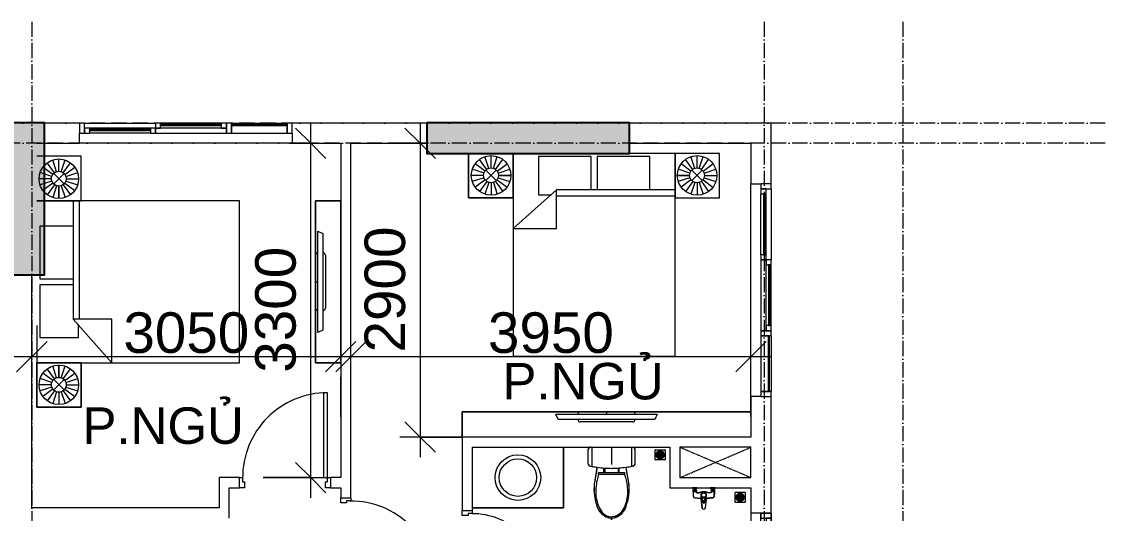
# Model space of a CAD drawing. Header units: millimetres. Extents: x -20144 to 122974, y -38328 to 48263.
# Drawn here: x 32300 to 43001, y 38747 to 43600 of the extents above; entities that cross this region are included whole.
import ezdxf

# ---------------------------------------------------------------- set-up
doc = ezdxf.new("R2010")
doc.units = ezdxf.units.MM
doc.linetypes.add('Dash', pattern=[6.35, 3.175, -3.175])
doc.linetypes.add('Grid Line', pattern=[4.2, 3, -0.6, 0, -0.6])
for name, color, linetype, lineweight in [('A-DETL-GENF', 31, 'Continuous', 5), ('A-DETL-GENF-HDLN', 161, 'Dash', 5), ('CHU', 181, 'Continuous', 5), ('CUA', 31, 'Continuous', 9), ('DIM', 1, 'Continuous', 5), ('DIM-200', 1, 'Continuous', 5), ('NET-CAT', 3, 'Continuous', 15), ('NET-THAY', 2, 'Continuous', 9), ('THIET BI', 44, 'Continuous', 5), ('THIET-BI', 44, 'Continuous', 5), ('TRUC', 225, 'Continuous', 5), ('X-COT HAM$0$LC.HA', 8, 'Continuous', 9)]:
    doc.layers.add(name, color=color, linetype=linetype, lineweight=lineweight)
doc.styles.add('Arial_3', font='arial_0.ttf', dxfattribs={"height": 400})
doc.styles.add('Arial_4', font='arial_0.ttf', dxfattribs={"height": 360})
doc.dimstyles.new('Diagonal_-_2mm_Arial', dxfattribs={"dimscale": 304.8, "dimtxt": 408.10376, "dimasz": 0.984252, "dimexe": 0.656168, "dimexo": 4.593176, "dimgap": 0.098425, "dimtad": 1, "dimdec": 0, "dimzin": 0, "dimdsep": 46, "dimtxsty": 'Arial_3', "dimblk1": 'OBLIQUE', "dimblk2": 'OBLIQUE', "dimsah": 1, "dimcen": 0.09, "dimdle": 0.656168, "dimazin": 0, "dimtfac": 1, "dimtdec": 4, "dimtix": 1, "dimtmove": 0, "dimatfit": 3, "dimfxl": 0, "dimtvp": 1, "dimtolj": 1, "dimtzin": 0, "dimlwd": 9, "dimlwe": 9, "dimarcsym": 0})

# ---------------------------------------------------------------- blocks, each defined once
blk = doc.blocks.new('ALC1807-ASCENT PLAZA-KET CAU_rvt-1-MẶT BẰNG TẦNG 5 ĐẾN TẦNG 22')
at = {"layer": 'X-COT HAM$0$LC.HA'}
h = blk.add_hatch(color=256, dxfattribs=at)
h.dxf.hatch_style = 1
h.paths.add_polyline_path([(32526, 42600), (32026, 42600), (32026, 41100), (32526, 41100)])
h = blk.add_hatch(color=256, dxfattribs=at)
h.dxf.hatch_style = 1
h.paths.add_polyline_path([(36301, 42600), (36301, 42300), (38301, 42300), (38301, 42600)])
at = {"ltscale": 1000}
for points in [[(32526, 42600), (32026, 42600), (32026, 41100), (32526, 41100)], [(36301, 42600), (36301, 42300), (38301, 42300), (38301, 42600)]]:
    blk.add_lwpolyline(points, close=True, dxfattribs=at)
blk = doc.blocks.new('X-GIUONG - X-GIUONG 1-V7-MẶT BẰNG TẦNG 5 ĐẾN TẦNG 22')
at = {"layer": 'THIET BI'}
for p, q in [((-1239, 0), (-1239, -439)), ((-1239, -439), (-1239, 0)), ((-1076, -174), (-1174, -103)), ((-1060, -158), (-1131, -60)), ((-1039, -148), (-1077, -32)), ((-1017, -144), (-1017, -22)), ((-994, -148), (-956, -32)), ((-974, -158), (-902, -60)), ((-957, -174), (-859, -103)), ((-800, -439), (-800, 0)), ((-800, 0), (-800, -2000)), ((-800, 0), (-800, -439)), ((-800, 0), (-800, -2000)), ((-550, -30), (-550, -410)), ((-30, -30), (-550, -30)), ((-30, -360), (-30, -30)), ((30, -30), (30, -360)), ((550, -30), (30, -30)), ((800, 0), (348, 0)), ((800, 0), (348, 0)), ((550, -360), (550, -30)), ((1239, 0), (800, 0)), ((800, 0), (800, -439)), ((800, -2000), (800, 0)), ((1239, 0), (800, 0)), ((800, 0), (800, -439)), ((800, -2000), (800, 0)), ((957, -174), (859, -103)), ((974, -158), (902, -60)), ((994, -148), (956, -32)), ((1017, -144), (1017, -22)), ((1039, -148), (1077, -32)), ((1060, -158), (1131, -60)), ((1076, -174), (1174, -103)), ((1239, -439), (1239, 0)), ((1239, -439), (1239, 0)), ((-1086, -195), (-1202, -157)), ((-1068, -269), (-965, -166)), ((-1068, -166), (-965, -269)), ((-947, -195), (-831, -157)), ((947, -195), (831, -157)), ((1068, -269), (965, -166)), ((1068, -166), (965, -269)), ((1086, -195), (1202, -157)), ((-1090, -217), (-1212, -217)), ((-1086, -240), (-1202, -278)), ((-1076, -260), (-1174, -332)), ((-1060, -277), (-1131, -375)), ((-1039, -287), (-1077, -403)), ((-1017, -291), (-1017, -412)), ((-994, -287), (-956, -403)), ((-974, -277), (-902, -375)), ((-957, -260), (-859, -332)), ((-947, -240), (-831, -278)), ((-943, -217), (-821, -217)), ((-821, -217), (-943, -217)), ((943, -217), (821, -217)), ((821, -217), (943, -217)), ((947, -240), (831, -278)), ((957, -260), (859, -332)), ((974, -277), (902, -375)), ((994, -287), (956, -403)), ((1017, -291), (1017, -412)), ((1039, -287), (1077, -403)), ((1060, -277), (1131, -375)), ((1076, -260), (1174, -332)), ((1086, -240), (1202, -278)), ((1090, -217), (1212, -217)), ((-370, -360), (-800, -740)), ((-550, -410), (-420, -410)), ((-370, -740), (-370, -360)), ((800, -360), (-370, -360)), ((-370, -420), (800, -420)), ((-1239, -439), (-800, -439)), ((-800, -439), (-1239, -439)), ((800, -439), (1239, -439)), ((800, -439), (1239, -439)), ((-800, -740), (-370, -740)), ((-800, -2000), (800, -2000)), ((-800, -2000), (800, -2000))]:
    blk.add_line(p, q, dxfattribs=at)
for centre, radius in [((-1017, -217), 195), ((1017, -217), 195), ((-1017, -217), 73.2), ((1017, -217), 73.2)]:
    blk.add_circle(centre, radius, dxfattribs=at)
blk = doc.blocks.new('X-GIUONG - X-GIUONG 1-V8-MẶT BẰNG TẦNG 5 ĐẾN TẦNG 22')
at = {"layer": 'THIET BI'}
for p, q in [((-800, 0), (-1239, 0)), ((-1239, 0), (-1239, -439)), ((-1239, 0), (-800, 0)), ((-1239, -439), (-1239, 0)), ((-1076, -174), (-1174, -103)), ((-1060, -158), (-1131, -60)), ((-1039, -148), (-1077, -32)), ((-1017, -144), (-1017, -22)), ((-994, -148), (-956, -32)), ((-974, -158), (-902, -60)), ((-957, -174), (-859, -103)), ((-800, -439), (-800, 0)), ((-433, 0), (-800, 0)), ((-800, 0), (-800, -2000)), ((-433, 0), (-800, 0)), ((-800, 0), (-800, -439)), ((-800, 0), (-800, -2000)), ((-550, -30), (-550, -410)), ((-30, -30), (-550, -30)), ((-30, -360), (-30, -30)), ((30, -30), (30, -360)), ((550, -30), (30, -30)), ((550, -360), (550, -30)), ((800, 0), (800, -439)), ((800, -2000), (800, 0)), ((800, 0), (800, -439)), ((800, -2000), (800, 0)), ((957, -174), (859, -103)), ((974, -158), (902, -60)), ((994, -148), (956, -32)), ((1017, -144), (1017, -22)), ((1039, -148), (1077, -32)), ((1060, -158), (1131, -60)), ((1076, -174), (1174, -103)), ((1239, -439), (1239, 0)), ((1239, -439), (1239, 0)), ((-1086, -195), (-1202, -157)), ((-1068, -269), (-965, -166)), ((-1068, -166), (-965, -269)), ((-947, -195), (-831, -157)), ((947, -195), (831, -157)), ((1068, -269), (965, -166)), ((1068, -166), (965, -269)), ((1086, -195), (1202, -157)), ((-1090, -217), (-1212, -217)), ((-1086, -240), (-1202, -278)), ((-1076, -260), (-1174, -332)), ((-1060, -277), (-1131, -375)), ((-1039, -287), (-1077, -403)), ((-1017, -291), (-1017, -412)), ((-994, -287), (-956, -403)), ((-974, -277), (-902, -375)), ((-957, -260), (-859, -332)), ((-947, -240), (-831, -278)), ((-943, -217), (-821, -217)), ((-821, -217), (-943, -217)), ((943, -217), (821, -217)), ((821, -217), (943, -217)), ((947, -240), (831, -278)), ((957, -260), (859, -332)), ((974, -277), (902, -375)), ((994, -287), (956, -403)), ((1017, -291), (1017, -412)), ((1039, -287), (1077, -403)), ((1060, -277), (1131, -375)), ((1076, -260), (1174, -332)), ((1086, -240), (1202, -278)), ((1090, -217), (1212, -217)), ((-370, -360), (-800, -740)), ((-550, -410), (-420, -410)), ((-370, -740), (-370, -360)), ((800, -360), (-370, -360)), ((-370, -420), (800, -420)), ((-1239, -439), (-800, -439)), ((-800, -439), (-1239, -439)), ((800, -439), (1239, -439)), ((800, -439), (1239, -439)), ((-800, -740), (-370, -740)), ((-800, -2000), (800, -2000)), ((-800, -2000), (800, -2000))]:
    blk.add_line(p, q, dxfattribs=at)
for centre, radius in [((-1017, -217), 195), ((1017, -217), 195), ((-1017, -217), 73.2), ((1017, -217), 73.2)]:
    blk.add_circle(centre, radius, dxfattribs=at)
blk = doc.blocks.new('X-TV - X-TV-1732789-MẶT BẰNG TẦNG 5 ĐẾN TẦNG 22')
at = {"layer": 'THIET BI'}
for p, q in [((1600, 250), (0, 250)), ((0, 250), (0, 0)), ((0, 250), (1600, 250)), ((0, 0), (0, 250)), ((300, 225), (1300, 225)), ((322, 175), (300, 225)), ((540, 250), (1060, 250)), ((800, 250), (800, 225)), ((1300, 225), (1277, 175)), ((1600, 0), (1600, 250)), ((1600, 250), (1600, 0)), ((1277, 175), (322, 175)), ((1060, 150), (540, 150)), ((0, 0), (1600, 0))]:
    blk.add_line(p, q, dxfattribs=at)
for centre, start_param, end_param in [((540, 225), 0, 1.570796), ((1060, 225), 4.712389, 6.283185), ((540, 175), 1.570796, 3.141593), ((1060, 175), 3.141593, 4.712389)]:
    blk.add_ellipse(centre, major_axis=(0, 25), ratio=0.9, start_param=start_param, end_param=end_param, dxfattribs=at)
blk = doc.blocks.new('X-TV - X-TV-1732790-MẶT BẰNG TẦNG 5 ĐẾN TẦNG 22')
at = {"layer": 'THIET BI'}
for p, q in [((2850, 250), (0, 250)), ((0, 250), (0, 0)), ((0, 250), (2850, 250)), ((0, 0), (0, 250)), ((925, 225), (1925, 225)), ((948, 175), (925, 225)), ((1165, 250), (1685, 250)), ((1425, 250), (1425, 225)), ((1925, 225), (1903, 175)), ((1903, 175), (948, 175)), ((1685, 150), (1165, 150))]:
    blk.add_line(p, q, dxfattribs=at)
for centre, start_param, end_param in [((1165, 225), 0, 1.570796), ((1685, 225), 4.712389, 6.283185), ((1165, 175), 1.570796, 3.141593), ((1685, 175), 3.141593, 4.712389)]:
    blk.add_ellipse(centre, major_axis=(0, 25), ratio=0.9, start_param=start_param, end_param=end_param, dxfattribs=at)
blk = doc.blocks.new('CUA PHONG NGU - Type 1-1365695-MẶT BẰNG TẦNG 5 ĐẾN TẦNG 22')
at = {"layer": 'CUA', "lineweight": 5}
for p, q in [((-349, -52), (-349, 48)), ((-349, 48), (-299, 48)), ((-299, 48), (-299, -11)), ((501, 48), (551, 48)), ((501, -11), (501, 48)), ((551, 48), (551, -52)), ((-319, -52), (-349, -52)), ((-319, -11), (-319, -52)), ((-299, -11), (-319, -11)), ((521, -11), (501, -11)), ((521, -52), (521, -11)), ((551, -52), (521, -52))]:
    blk.add_line(p, q, dxfattribs=at)
at = {"layer": 'CUA'}
for p, q in [((-278, -52), (-318, -52)), ((-318, -52), (-318, -890)), ((-278, -890), (-278, -52)), ((-318, -890), (-278, -890))]:
    blk.add_line(p, q, dxfattribs=at)
at = {"layer": 'CUA', "lineweight": 5}
blk.add_arc((-318, -52), 838, 270, 0.5, dxfattribs=at)
blk = doc.blocks.new('CUA WC - Type 1-1365100-MẶT BẰNG TẦNG 5 ĐẾN TẦNG 22')
at = {"layer": 'CUA', "lineweight": 5}
for p, q in [((-274, -52), (-274, 48)), ((-274, 48), (-224, 48)), ((-224, 48), (-224, -11)), ((426, 48), (476, 48)), ((426, -11), (426, 48)), ((476, 48), (476, -52)), ((-244, -52), (-274, -52)), ((-244, -11), (-244, -52)), ((-224, -11), (-244, -11)), ((446, -11), (426, -11)), ((446, -52), (446, -11)), ((476, -52), (446, -52))]:
    blk.add_line(p, q, dxfattribs=at)
at = {"layer": 'CUA'}
for p, q in [((-203, -52), (-243, -52)), ((-243, -52), (-243, -740)), ((-203, -740), (-203, -52)), ((-243, -740), (-203, -740))]:
    blk.add_line(p, q, dxfattribs=at)
at = {"layer": 'CUA', "lineweight": 5}
blk.add_arc((-243, -52), 688, 270, 0.5, dxfattribs=at)
blk = doc.blocks.new('X-XI1 - X-XI-V13-MẶT BẰNG TẦNG 5 ĐẾN TẦNG 22')
at = {"layer": 'THIET-BI'}
for p, q in [((195, 0), (195, -186)), ((215, -2), (204, 0)), ((-231, -17), (-233, -33)), ((-233, -29), (-233, -158)), ((-233, -29), (-233, -158)), ((-233, -33), (-233, -45)), ((-233, -45), (-233, -158)), ((-228, -12), (-231, -17)), ((-222, -6), (-228, -12)), ((-212, -1), (-222, -6)), ((-204, 0), (-212, -1)), ((-195, 0), (-195, -186)), ((0, -9), (0, -170)), ((219, -4), (215, -2)), ((225, -8), (219, -4)), ((228, -12), (225, -8)), ((232, -19), (228, -12)), ((233, -29), (232, -19)), ((233, -158), (233, -29)), ((233, -158), (233, -29)), ((233, -158), (233, -29)), ((-233, -158), (-233, -162)), ((-233, -162), (-231, -169)), ((-231, -169), (-228, -174)), ((-228, -174), (-224, -179)), ((-224, -179), (-217, -184)), ((-217, -184), (-209, -186)), ((-209, -186), (-202, -188)), ((-202, -188), (-192, -190)), ((-192, -190), (-184, -191)), ((-184, -191), (-168, -194)), ((-168, -194), (-150, -197)), ((-144, -197), (-167, -335)), ((-144, -197), (-167, -335)), ((-150, -197), (-144, -197)), ((-144, -197), (-148, -221)), ((-77, -214), (-66, -214)), ((-77, -245), (-77, -214)), ((-66, -214), (-66, -245)), ((64, -214), (64, -245)), ((74, -214), (64, -214)), ((74, -245), (74, -214)), ((144, -197), (213, -186)), ((167, -335), (144, -197)), ((167, -335), (144, -197)), ((147, -216), (144, -197)), ((213, -186), (221, -182)), ((221, -182), (226, -176)), ((226, -176), (232, -167)), ((232, -167), (233, -158)), ((-162, -304), (-165, -322)), ((-158, -281), (-162, -304)), ((-155, -266), (-158, -281)), ((-148, -221), (-155, -266)), ((-128, -250), (128, -250)), ((-128, -268), (-128, -250)), ((-9, -268), (-128, -268)), ((-66, -245), (-77, -245)), ((128, -268), (-9, -268)), ((64, -245), (74, -245)), ((128, -250), (128, -268)), ((152, -245), (147, -216)), ((157, -278), (152, -245)), ((162, -305), (157, -278)), ((167, -335), (162, -305)), ((-171, -365), (-173, -383)), ((-173, -383), (-173, -402)), ((-173, -402), (-173, -436)), ((-169, -349), (-171, -365)), ((-165, -322), (-169, -349)), ((172, -371), (167, -335)), ((173, -396), (172, -371)), ((173, -426), (173, -396)), ((173, -446), (173, -426)), ((-173, -436), (-173, -446)), ((-173, -446), (-170, -475)), ((-170, -475), (-166, -495)), ((-166, -495), (-161, -521)), ((-161, -521), (-151, -556)), ((155, -544), (162, -518)), ((162, -518), (165, -502)), ((165, -502), (173, -446)), ((-151, -556), (-144, -587)), ((-144, -587), (-132, -613)), ((-132, -613), (-122, -629)), ((-122, -629), (-100, -654)), ((100, -654), (114, -639)), ((114, -639), (132, -613)), ((132, -613), (145, -581)), ((145, -581), (151, -556)), ((151, -556), (155, -544)), ((-100, -654), (-88, -665)), ((-88, -665), (-70, -677)), ((-70, -677), (-50, -687)), ((-50, -687), (-20, -697)), ((-20, -697), (0, -700)), ((0, -700), (35, -693)), ((0, -700), (0, -703)), ((0, -712), (0, -700)), ((0, -700), (0, -710)), ((0, -703), (0, -716)), ((0, -710), (0, -717)), ((0, -717), (0, -712)), ((0, -717), (0, -717)), ((35, -693), (61, -682)), ((61, -682), (86, -666)), ((86, -666), (100, -654))]:
    blk.add_line(p, q, dxfattribs=at)
for centre, radius, start, end in [((204, -29), 29, 360, 90), ((204, -29), 29, 0, 90), ((-204, -29), 29, 90, 180), ((-204, -29), 29, 90, 180), ((-204, -158), 29, 180, 259.8599), ((-204, -158), 29, 180, 259.8599), ((18, 960), 1169, 258.7762, 262.0348), ((18, 960), 1169, 258.7762, 262.0348), ((18, 960), 1169, 262.1447, 269.1633), ((-16, 958), 1166, 270.8375, 277.7683), ((-18, 960), 1169, 277.9652, 281.2238), ((-18, 960), 1169, 277.9652, 281.2238), ((204, -158), 29, 280.1401, 360), ((204, -158), 29, 280.1401, 0), ((287, -414), 461, 170.0941, 197.8856), ((287, -414), 461, 170.0941, 197.8856), ((-287, -414), 461, 342.1144, 9.9059), ((-287, -414), 461, 342.1144, 9.9059), ((18, -530), 172, 188.8267, 263.9098), ((18, -530), 172, 188.8267, 263.9098), ((-18, -530), 172, 276.0902, 351.1733), ((-18, -530), 172, 276.0902, 351.1733)]:
    blk.add_arc(centre, radius, start, end, dxfattribs=at)
for points in [[(-128, -268), (-143, -316), (-152, -365), (-160, -442), (-151, -517), (-130, -585), (-94, -652), (-37, -689), (-3, -689), (0, -689)], [(128, -268), (143, -316), (152, -365), (160, -442), (151, -517), (130, -585), (94, -652), (37, -689), (3, -689), (0, -689)]]:
    blk.add_open_spline(points, degree=3, knots=[12.724379, 12.724379, 12.724379, 12.724379, 75.096459, 151.912755, 228.70098, 282.501534, 351.034079, 439.49288, 447.51098, 447.51098, 447.51098, 447.51098], dxfattribs=at)
blk = doc.blocks.new('X-SEN - X-SEN-1305592-MẶT BẰNG TẦNG 5 ĐẾN TẦNG 22')
at = {"layer": 'THIET-BI'}
for p, q in [((-68, 0), (-112, 0)), ((-112, 0), (-112, -4)), ((-112, 0), (-68, 0)), ((-112, -4), (-112, 0)), ((-68, -4), (-68, 0)), ((-68, 0), (-68, -4)), ((112, 0), (68, 0)), ((68, 0), (68, -4)), ((68, 0), (68, -4)), ((112, 0), (68, 0)), ((112, -4), (112, 0)), ((112, -4), (112, 0)), ((-112, -4), (-100, -13)), ((-68, -4), (-112, -4)), ((-112, -4), (-100, -13)), ((-100, -25), (-107, -25)), ((-73, -25), (-107, -25)), ((-107, -34), (-105, -34)), ((-107, -34), (-73, -34)), ((-105, -34), (-105, -37)), ((-105, -34), (-105, -37)), ((-75, -34), (-105, -34)), ((-105, -37), (-75, -37)), ((-100, -13), (-100, -25)), ((-100, -13), (-80, -13)), ((-80, -13), (-100, -13)), ((-100, -13), (-100, -25)), ((-80, -13), (-68, -4)), ((-80, -13), (-68, -4)), ((-80, -25), (-80, -13)), ((-80, -25), (-80, -13)), ((-73, -25), (-80, -25)), ((-75, -37), (-75, -34)), ((-75, -34), (-73, -34)), ((-75, -37), (-75, -34)), ((-13, -142), (-28, -81)), ((-8, -140), (-14, -105)), ((8, -140), (14, -105)), ((13, -142), (28, -81)), ((68, -4), (80, -13)), ((112, -4), (68, -4)), ((68, -4), (80, -13)), ((80, -25), (73, -25)), ((107, -25), (73, -25)), ((73, -34), (75, -34)), ((73, -34), (107, -34)), ((75, -34), (75, -37)), ((75, -34), (75, -37)), ((105, -34), (75, -34)), ((75, -37), (105, -37)), ((80, -13), (80, -25)), ((100, -13), (80, -13)), ((80, -13), (100, -13)), ((100, -13), (80, -13)), ((80, -13), (80, -25)), ((100, -13), (112, -4)), ((100, -13), (112, -4)), ((100, -25), (100, -13)), ((100, -25), (100, -13)), ((107, -25), (100, -25)), ((105, -37), (105, -34)), ((105, -34), (107, -34)), ((105, -37), (105, -34)), ((-27, -113), (-17, -199)), ((-17, -199), (-27, -113)), ((17, -199), (27, -113)), ((17, -199), (27, -113))]:
    blk.add_line(p, q, dxfattribs=at)
for centre, radius in [((0, -73), 21.5), ((0, -130), 7.2)]:
    blk.add_circle(centre, radius, dxfattribs=at)
for centre, radius, start, end in [((-103, -30), 6.9, 148.0246, 211.9754), ((-103, -30), 6.9, 148.0246, 211.9754), ((-107, -27), 1.8, 90, 148.0246), ((-107, -27), 1.8, 90, 148.0246), ((-107, -33), 1.8, 211.9754, 270), ((-107, -33), 1.8, 211.9754, 270), ((-112, -30), 6.9, 319.2845, 40.7155), ((-94, -30), 6.9, 139.2845, 220.7155), ((-85, -30), 6.9, 319.2845, 40.7155), ((-68, -30), 6.9, 139.2845, 220.7155), ((-73, -27), 1.8, 31.9754, 90), ((-73, -27), 1.8, 31.9754, 90), ((-73, -33), 1.8, 270, 328.0246), ((-73, -33), 1.8, 270, 328.0246), ((-77, -30), 6.9, 328.0246, 31.9754), ((-77, -30), 6.9, 328.0246, 31.9754), ((0, -73), 28.3, 89.2517, 195.6693), ((-9, -105), 4.5, 74.0703, 190.1556), ((0, -73), 28.3, 254.0703, 270.7483), ((0, -73), 28.3, 344.3307, 90.7483), ((0, -73), 28.3, 269.2517, 285.9297), ((9, -105), 4.5, 349.8444, 105.9297), ((77, -30), 6.9, 148.0246, 211.9754), ((77, -30), 6.9, 148.0246, 211.9754), ((73, -27), 1.8, 90, 148.0246), ((73, -27), 1.8, 90, 148.0246), ((73, -33), 1.8, 211.9754, 270), ((73, -33), 1.8, 211.9754, 270), ((68, -30), 6.9, 319.2845, 40.7155), ((86, -30), 6.9, 139.2845, 220.7155), ((95, -30), 6.9, 319.2845, 40.7155), ((112, -30), 6.9, 139.2845, 220.7155), ((107, -27), 1.8, 31.9754, 90), ((107, -27), 1.8, 31.9754, 90), ((107, -33), 1.8, 270, 328.0246), ((107, -33), 1.8, 270, 328.0246), ((103, -30), 6.9, 328.0246, 31.9754), ((103, -30), 6.9, 328.0246, 31.9754), ((0, -191), 19.3, 205.0481, 334.9519), ((0, -191), 19.3, 205.0481, 334.9519), ((0, -135), 14.7, 208.4144, 331.5856), ((0, -137), 8.24, 201.1294, 338.8706)]:
    blk.add_arc(centre, radius, start, end, dxfattribs=at)
for points, knots in [([(-105, -37), (-105, -39), (-105, -43), (-105, -49), (-104, -54), (-104, -62), (-104, -68), (-104, -74), (-104, -75), (-104, -77), (-104, -78), (-104, -79), (-104, -80), (-104, -81), (-104, -82), (-104, -82), (-103, -83), (-103, -83), (-103, -83), (-103, -84), (-103, -85), (-103, -87), (-103, -88), (-103, -88), (-102, -89), (-102, -90), (-101, -91), (-101, -92), (-100, -92), (-99, -94), (-98, -95), (-96, -96), (-95, -97), (-94, -97), (-92, -98), (-91, -98), (-90, -98), (-90, -99), (-89, -99), (-88, -99), (-87, -99), (-86, -99), (-85, -99), (-84, -99), (-83, -99), (-82, -99), (-81, -99), (-80, -100), (-78, -100), (-76, -100), (-73, -100), (-70, -100), (-66, -101), (-62, -101), (-56, -102), (-52, -102), (-49, -102), (-47, -102), (-46, -102), (-45, -102), (-44, -102), (-44, -102), (-43, -102), (-41, -102), (-40, -102), (-39, -102), (-39, -102), (-38, -102), (-38, -102), (-38, -102), (-37, -102), (-36, -103), (-34, -103), (-33, -103), (-32, -104), (-32, -105), (-30, -106), (-29, -108), (-28, -110), (-27, -112), (-27, -113)], [0, 0, 0, 0, 0.041667, 0.083333, 0.125, 0.166667, 0.25, 0.270833, 0.28125, 0.291667, 0.296875, 0.302083, 0.3125, 0.322917, 0.328125, 0.330729, 0.333333, 0.335938, 0.338542, 0.34375, 0.354167, 0.364583, 0.369792, 0.375, 0.380208, 0.385417, 0.395833, 0.40625, 0.411458, 0.416667, 0.4375, 0.447917, 0.458333, 0.46875, 0.479167, 0.489583, 0.494792, 0.5, 0.505208, 0.510417, 0.520833, 0.53125, 0.536458, 0.541667, 0.546875, 0.552083, 0.5625, 0.572917, 0.583333, 0.604167, 0.625, 0.645833, 0.666667, 0.708333, 0.75, 0.791667, 0.802083, 0.8125, 0.822917, 0.828125, 0.833333, 0.838542, 0.84375, 0.854167, 0.864583, 0.869792, 0.872396, 0.875, 0.877604, 0.880208, 0.885417, 0.895833, 0.90625, 0.916667, 0.921875, 0.927083, 0.9375, 0.958333, 0.979167, 1, 1, 1, 1]), ([(-105, -37), (-105, -52), (-104, -69), (-103, -88), (-100, -94), (-92, -99), (-73, -100), (-54, -102), (-34, -102), (-29, -107), (-28, -111), (-27, -113)], [0, 0, 0, 0, 45.441328, 49.333631, 56.110562, 66.562664, 73.682324, 114.966912, 125.570438, 129.900151, 136.284558, 136.284558, 136.284558, 136.284558]), ([(0, -41), (-2, -41), (-6, -41), (-10, -41), (-14, -42), (-18, -42), (-21, -43), (-24, -44), (-27, -45), (-30, -45), (-33, -46), (-36, -47), (-39, -48), (-42, -49), (-45, -49), (-48, -50), (-52, -50), (-55, -51), (-57, -51), (-58, -51), (-59, -51), (-60, -51), (-61, -51), (-62, -51), (-62, -51), (-63, -51), (-64, -51), (-64, -51), (-65, -51), (-66, -51), (-66, -51), (-67, -51), (-67, -50), (-68, -50), (-69, -50), (-70, -49), (-71, -48), (-72, -47), (-73, -47), (-73, -46), (-74, -45), (-74, -44), (-74, -43), (-75, -43), (-75, -42), (-75, -41), (-75, -41), (-75, -40), (-75, -40), (-75, -39), (-75, -38), (-75, -37)], [0, 0, 0, 0, 0.041667, 0.083333, 0.125, 0.166667, 0.208333, 0.25, 0.291667, 0.333333, 0.375, 0.416667, 0.458333, 0.5, 0.541667, 0.583333, 0.625, 0.666667, 0.6875, 0.697917, 0.708333, 0.71875, 0.729167, 0.739583, 0.75, 0.755208, 0.760417, 0.770833, 0.78125, 0.786458, 0.791667, 0.796875, 0.802083, 0.8125, 0.833333, 0.84375, 0.854167, 0.875, 0.885417, 0.895833, 0.90625, 0.916667, 0.927083, 0.9375, 0.947917, 0.953125, 0.958333, 0.963542, 0.96875, 0.979167, 1, 1, 1, 1]), ([(-75, -37), (-75, -40), (-75, -45), (-68, -52), (-55, -51), (-39, -49), (-24, -43), (-12, -41), (0, -41)], [0, 0, 0, 0, 8.475038, 15.961674, 29.255673, 47.963091, 70.422589, 93.837243, 93.837243, 93.837243, 93.837243]), ([(75, -37), (75, -38), (75, -39), (75, -40), (75, -40), (75, -41), (75, -41), (75, -42), (75, -43), (74, -43), (74, -44), (74, -44), (74, -45), (73, -46), (73, -47), (72, -47), (71, -48), (70, -49), (69, -50), (68, -50), (67, -50), (67, -51), (66, -51), (66, -51), (65, -51), (64, -51), (63, -51), (63, -51), (62, -51), (62, -51), (61, -51), (60, -51), (59, -51), (58, -51), (57, -51), (55, -51), (52, -50), (47, -50), (42, -49), (37, -47), (33, -46), (30, -45), (27, -45), (24, -44), (21, -43), (18, -42), (14, -42), (10, -41), (6, -41), (2, -41), (0, -41)], [0, 0, 0, 0, 0.020833, 0.03125, 0.036458, 0.041667, 0.046875, 0.052083, 0.0625, 0.072917, 0.078125, 0.083333, 0.09375, 0.104167, 0.114583, 0.125, 0.145833, 0.15625, 0.166667, 0.1875, 0.197917, 0.203125, 0.208333, 0.213542, 0.21875, 0.229167, 0.239583, 0.25, 0.255208, 0.260417, 0.270833, 0.28125, 0.291667, 0.302083, 0.3125, 0.333333, 0.375, 0.416667, 0.5, 0.583333, 0.625, 0.666667, 0.708333, 0.75, 0.791667, 0.833333, 0.875, 0.916667, 0.958333, 1, 1, 1, 1]), ([(75, -37), (75, -40), (75, -45), (68, -52), (55, -51), (39, -49), (24, -43), (12, -41), (0, -41)], [0, 0, 0, 0, 8.475038, 15.961674, 29.255673, 47.963091, 70.422589, 93.837243, 93.837243, 93.837243, 93.837243]), ([(27, -113), (27, -112), (28, -110), (29, -108), (30, -106), (32, -105), (32, -104), (33, -103), (34, -103), (36, -103), (37, -102), (38, -102), (38, -102), (38, -102), (39, -102), (39, -102), (40, -102), (41, -102), (43, -102), (44, -102), (44, -102), (45, -102), (46, -102), (47, -102), (49, -102), (52, -102), (58, -101), (65, -101), (73, -100), (77, -100), (80, -100), (81, -99), (82, -99), (83, -99), (84, -99), (85, -99), (86, -99), (87, -99), (88, -99), (89, -99), (90, -99), (90, -98), (91, -98), (92, -98), (94, -97), (95, -97), (96, -96), (98, -95), (99, -93), (100, -92), (101, -91), (102, -90), (102, -89), (103, -88), (103, -88), (103, -87), (103, -85), (103, -84), (103, -83), (103, -83), (103, -83), (104, -82), (104, -82), (104, -81), (104, -80), (104, -79), (104, -78), (104, -77), (104, -75), (104, -74), (104, -70), (104, -66), (104, -54), (105, -45), (105, -37)], [0, 0, 0, 0, 0.020833, 0.041667, 0.0625, 0.072917, 0.078125, 0.083333, 0.09375, 0.104167, 0.114583, 0.119792, 0.122396, 0.125, 0.127604, 0.130208, 0.135417, 0.145833, 0.15625, 0.161458, 0.166667, 0.171875, 0.177083, 0.1875, 0.197917, 0.208333, 0.25, 0.333333, 0.375, 0.416667, 0.427083, 0.4375, 0.447917, 0.453125, 0.458333, 0.463542, 0.46875, 0.479167, 0.489583, 0.494792, 0.5, 0.505208, 0.510417, 0.520833, 0.53125, 0.541667, 0.552083, 0.5625, 0.583333, 0.59375, 0.604167, 0.614583, 0.619792, 0.625, 0.630208, 0.635417, 0.645833, 0.65625, 0.661458, 0.664062, 0.666667, 0.669271, 0.671875, 0.677083, 0.6875, 0.697917, 0.703125, 0.708333, 0.71875, 0.729167, 0.75, 0.791667, 0.833333, 1, 1, 1, 1]), ([(105, -37), (105, -52), (104, -69), (103, -88), (100, -94), (92, -99), (73, -100), (54, -102), (34, -102), (29, -107), (28, -111), (27, -113)], [0, 0, 0, 0, 45.441328, 49.333631, 56.110562, 66.562664, 73.682324, 114.966912, 125.570438, 129.900151, 136.284558, 136.284558, 136.284558, 136.284558])]:
    blk.add_open_spline(points, degree=3, knots=knots, dxfattribs=at)
blk = doc.blocks.new('X-LA - X-LA-1366259-MẶT BẰNG TẦNG 5 ĐẾN TẦNG 22')
at = {"layer": 'THIET-BI'}
for p, q in [((450, -600), (450, 0)), ((450, 0), (450, -600)), ((-450, -600), (450, -600)), ((450, -600), (-450, -600))]:
    blk.add_line(p, q, dxfattribs=at)
for radius in [225, 185]:
    blk.add_circle((0, -300), radius, dxfattribs=at)
blk = doc.blocks.new('X-PHONG NGU 2 - X-PHONG NGU 2_Recovery_-1759957-MẶT BẰNG TẦNG 5 ĐẾN TẦNG 22')
at = {"layer": 'CUA'}
for p, q in [((-1000, 0), (-1050, 0)), ((-1050, 0), (-1050, -100)), ((-450, 0), (-1000, 0)), ((-1000, 0), (-1000, -75)), ((-1000, -100), (-1000, 0)), ((-450, -75), (-450, 0)), ((-400, 0), (-450, 0)), ((-450, 0), (-450, -100)), ((300, 0), (-400, 0)), ((-400, 0), (-400, -50)), ((-400, -100), (-400, 0)), ((300, -50), (300, 0)), ((350, 0), (300, 0)), ((300, 0), (300, -50)), ((350, -50), (350, 0)), ((350, 0), (950, 0)), ((1000, 0), (950, 0)), ((950, 0), (950, -50)), ((1050, 0), (1000, 0)), ((1000, 0), (1000, -100)), ((1000, -50), (1000, 0)), ((1050, -100), (1050, 0)), ((-1050, -100), (-1000, -100)), ((-450, -75), (-1000, -75)), ((-1000, -75), (-1000, -85)), ((-1000, -75), (-450, -75)), ((-1000, -85), (-450, -85)), ((-450, -100), (-1000, -100)), ((-450, -85), (-450, -75)), ((-450, -100), (-400, -100)), ((-400, -50), (300, -50)), ((-350, -50), (-400, -50)), ((-400, -50), (-400, -100)), ((-400, -100), (-350, -100)), ((-350, -100), (-350, -50)), ((250, -75), (-350, -75)), ((-350, -75), (-350, -85)), ((-350, -85), (250, -85)), ((250, -85), (-350, -85)), ((-350, -85), (-350, -100)), ((-350, -100), (250, -100)), ((300, -50), (250, -50)), ((250, -50), (250, -100)), ((250, -85), (250, -75)), ((250, -100), (250, -85)), ((250, -100), (300, -100)), ((300, -50), (350, -50)), ((300, -100), (300, -50)), ((1000, -100), (300, -100)), ((950, -25), (350, -25)), ((350, -25), (350, -35)), ((350, -35), (950, -35)), ((950, -35), (350, -35)), ((350, -35), (350, -50)), ((350, -50), (950, -50)), ((950, -35), (950, -25)), ((950, -50), (950, -35)), ((950, -50), (1000, -50)), ((1000, -100), (1050, -100))]:
    blk.add_line(p, q, dxfattribs=at)
blk = doc.blocks.new('X-PHONG WC - X-PHONG WC 2-1722875-MẶT BẰNG TẦNG 5 ĐẾN TẦNG 22')
at = {"layer": 'CUA'}
for p, q in [((-350, 100), (-400, 100)), ((-400, 100), (-400, 0)), ((-400, 100), (400, 100)), ((-400, 0), (-400, 100)), ((-400, 0), (-350, 0)), ((400, 0), (-400, 0)), ((-300, 100), (-350, 100)), ((-350, 100), (-350, 50)), ((-350, 0), (-350, 100)), ((-350, 50), (-300, 50)), ((-300, 50), (-300, 100)), ((300, 80), (-300, 80)), ((-300, 80), (-300, 70)), ((-300, 70), (300, 70)), ((350, 100), (300, 100)), ((300, 100), (300, 50)), ((300, 70), (300, 80)), ((300, 50), (350, 50)), ((350, 50), (350, 100)), ((400, 100), (350, 100)), ((350, 100), (350, 0)), ((350, 0), (400, 0)), ((400, 0), (400, 100)), ((400, 100), (400, 0))]:
    blk.add_line(p, q, dxfattribs=at)
blk = doc.blocks.new('X-PHEU - X-PHEU-1231512-MẶT BẰNG TẦNG 5 ĐẾN TẦNG 22')
at = {"layer": 'THIET-BI'}
for p, q in [((25, 29), (25, 121)), ((29, 125), (121, 125)), ((62, 109), (62, 41)), ((68, 40), (68, 110)), ((72, 111), (72, 78)), ((77, 78), (77, 111)), ((82, 110), (82, 40)), ((88, 41), (88, 109)), ((125, 121), (125, 29)), ((121, 25), (29, 25)), ((42, 90), (42, 60)), ((47, 52), (47, 98)), ((52, 103), (52, 47)), ((58, 44), (58, 106)), ((72, 72), (72, 39)), ((77, 39), (77, 72)), ((92, 106), (92, 44)), ((97, 47), (97, 103)), ((102, 98), (102, 52)), ((107, 60), (107, 90))]:
    blk.add_line(p, q, dxfattribs=at)
blk.add_circle((75, 75), 40, dxfattribs=at)
for centre, radius, start, end in [((29, 121), 4, 90, 180), ((75, 75), 36, 102.0247, 110.3175), ((75, 75), 36, 90, 93.9821), ((75, 75), 36, 86.0179, 90), ((75, 75), 36, 69.6825, 77.9753), ((121, 121), 4, 0, 90), ((29, 29), 4, 180, 270), ((75, 75), 36, 139.8082, 154.5256), ((75, 75), 36, 205.4744, 220.1918), ((75, 75), 36, 119.0853, 128.6822), ((75, 75), 36, 231.3178, 240.9147), ((75, 75), 36, 249.6825, 257.9753), ((75, 75), 4, 128.6822, 231.3178), ((75, 75), 36, 266.0179, 270), ((75, 75), 36, 270, 273.9821), ((75, 75), 4, 308.6822, 51.3178), ((75, 75), 36, 282.0247, 290.3175), ((75, 75), 36, 51.3178, 60.9147), ((75, 75), 36, 299.0853, 308.6822), ((75, 75), 36, 25.4744, 40.1918), ((75, 75), 36, 319.8082, 334.5256), ((121, 29), 4, 270, 360)]:
    blk.add_arc(centre, radius, start, end, dxfattribs=at)
blk = doc.blocks.new('Family2 - Family1-1830959-MẶT BẰNG TẦNG 5 ĐẾN TẦNG 22')
at = {"layer": 'A-DETL-GENF'}
for p, q in [((700, 300), (0, 300)), ((0, 300), (0, 0)), ((700, 0), (700, 300)), ((0, 0), (700, 0))]:
    blk.add_line(p, q, dxfattribs=at)
at = {"layer": 'A-DETL-GENF-HDLN'}
for p, q in [((0, 300), (700, 1)), ((0, 0), (700, 299))]:
    blk.add_line(p, q, dxfattribs=at)
blk = doc.blocks.new('_Oblique')
at = {"color": 0, "linetype": 'ByBlock', "lineweight": -2}
blk.add_line((-0.5, -0.5), (0.5, 0.5), dxfattribs=at)
blk = doc.blocks.new('DIMBLOCK24-MẶT BẰNG TẦNG 5 ĐẾN TẦNG 22')
at = {"layer": 'Defpoints', "color": 0, "transparency": 16777216}
for p in [(32401, 41107), (35451, 41099), (35451, 40294)]:
    blk.add_point(p, dxfattribs=at)
at = {"layer": 'DIM', "color": 0, "lineweight": 9, "transparency": 16777216}
for p, q in [((32201, 40294), (35651, 40294)), ((32401, 39707), (32401, 40094)), ((35451, 39699), (35451, 40094))]:
    blk.add_line(p, q, dxfattribs=at)
at = {"layer": 'DIM', "color": 0, "lineweight": 9, "transparency": 16777216, "xscale": 300, "yscale": 300, "zscale": 300, "rotation": 180}
blk.add_blockref('_Oblique', (32401, 40294), dxfattribs=at)
at = {"layer": 'DIM', "color": 0, "lineweight": 9, "transparency": 16777216, "xscale": 300, "yscale": 300, "zscale": 300}
blk.add_blockref('_Oblique', (35451, 40294), dxfattribs=at)
at = {"layer": 'DIM', "color": 0, "lineweight": 9, "transparency": 16777216, "insert": (33926, 40528), "char_height": 400, "attachment_point": 5, "style": 'Arial_3'}
blk.add_mtext('\\A1;3050', dxfattribs=at)
blk = doc.blocks.new('DIMBLOCK25-MẶT BẰNG TẦNG 5 ĐẾN TẦNG 22')
at = {"layer": 'DIM-200', "lineweight": 9, "transparency": 16777216}
for p, q in [((35155, 38900), (35155, 42600)), ((35155, 42400), (35005, 42550)), ((34944, 42400), (35355, 42400)), ((35155, 42400), (34944, 42400)), ((35155, 42400), (35305, 42250)), ((35155, 39100), (35005, 39250)), ((34685, 39100), (35355, 39100)), ((35155, 39100), (34685, 39100)), ((35155, 39100), (35305, 38950))]:
    blk.add_line(p, q, dxfattribs=at)
at = {"layer": 'DIM-200', "color": 0, "lineweight": 9, "transparency": 16777216, "insert": (34606, 40135), "char_height": 400, "width": 1476.71, "attachment_point": 1, "rotation": 90, "line_spacing_factor": 0.941778, "style": 'Arial_3'}
blk.add_mtext('3300', dxfattribs=at)
blk = doc.blocks.new('DIMBLOCK26-MẶT BẰNG TẦNG 5 ĐẾN TẦNG 22')
at = {"layer": 'Defpoints', "color": 0, "transparency": 16777216}
for p in [(35551, 41102), (39501, 41102), (39501, 40294)]:
    blk.add_point(p, dxfattribs=at)
at = {"layer": 'DIM', "color": 0, "lineweight": 9, "transparency": 16777216}
for p, q in [((35351, 40294), (39701, 40294)), ((35551, 39702), (35551, 40094)), ((39501, 39702), (39501, 40094))]:
    blk.add_line(p, q, dxfattribs=at)
at = {"layer": 'DIM', "color": 0, "lineweight": 9, "transparency": 16777216, "xscale": 300, "yscale": 300, "zscale": 300, "rotation": 180}
blk.add_blockref('_Oblique', (35551, 40294), dxfattribs=at)
at = {"layer": 'DIM', "color": 0, "lineweight": 9, "transparency": 16777216, "xscale": 300, "yscale": 300, "zscale": 300}
blk.add_blockref('_Oblique', (39501, 40294), dxfattribs=at)
at = {"layer": 'DIM', "color": 0, "lineweight": 9, "transparency": 16777216, "insert": (37526, 40528), "char_height": 400, "attachment_point": 5, "style": 'Arial_3'}
blk.add_mtext('\\A1;3950', dxfattribs=at)
blk = doc.blocks.new('DIMBLOCK27-MẶT BẰNG TẦNG 5 ĐẾN TẦNG 22')
at = {"layer": 'DIM-200', "lineweight": 9, "transparency": 16777216}
for p, q in [((36235, 42600), (36235, 39300)), ((36235, 42400), (36085, 42550)), ((36318, 42400), (36035, 42400)), ((36235, 42400), (36385, 42250)), ((36235, 42400), (36318, 42400)), ((36235, 39500), (36085, 39650)), ((36658, 39500), (36035, 39500)), ((36235, 39500), (36385, 39350)), ((36235, 39500), (36658, 39500))]:
    blk.add_line(p, q, dxfattribs=at)
at = {"layer": 'DIM-200', "color": 0, "lineweight": 9, "transparency": 16777216, "insert": (35686, 40335), "char_height": 400, "width": 1476.71, "attachment_point": 1, "rotation": 90, "line_spacing_factor": 0.941778, "style": 'Arial_3'}
blk.add_mtext('2900', dxfattribs=at)

msp = doc.modelspace()

# ---------------------------------------------------------------- linework, layer by layer
at = {"layer": 'CUA'}
msp.add_line((39500.5, 38749.8), (39500.5, 37949.8), dxfattribs=at)
at = {"layer": 'NET-CAT'}
for p, q in [((32871.9, 42599.9), (32450.5, 42599.9)), ((36300.5, 42599.9), (34971.9, 42599.9)), ((39700.5, 42599.9), (38300.5, 42599.9)), ((39700.5, 41999.9), (39700.5, 42599.9)), ((32871.9, 42399.9), (32871.9, 42499.9)), ((34971.9, 42499.9), (34971.9, 42399.9)), ((32450.5, 42399.9), (32871.9, 42399.9)), ((34971.9, 42399.9), (35450.5, 42399.9)), ((35450.5, 42399.9), (35450.5, 39099.9)), ((35550.5, 42399.9), (36300.5, 42399.9)), ((35550.5, 38899.9), (35550.5, 42399.9)), ((38300.5, 42399.9), (39500.5, 42399.9)), ((39500.5, 42399.9), (39500.5, 41999.9)), ((39500.5, 41999.9), (39600.5, 41999.9)), ((32400.5, 38799.9), (32400.5, 41099.9)), ((39500.5, 39899.9), (39500.5, 39499.9)), ((39600.5, 39899.9), (39500.5, 39899.9)), ((39700.5, 38749.8), (39700.5, 39899.9)), ((36650.5, 39499.9), (36650.5, 38774.9)), ((39500.5, 39499.9), (36650.5, 39499.9)), ((36750.5, 38774.9), (36750.5, 39399.9)), ((36750.5, 39399.9), (38700.5, 39399.9)), ((38700.5, 39399.9), (38700.5, 38999.9)), ((34450.5, 39099.9), (34250.5, 39099.9)), ((34250.5, 39099.9), (34250.5, 38799.9)), ((34450.5, 38999.9), (34450.5, 39099.9)), ((35450.5, 39099.9), (35350.5, 39099.9)), ((35350.5, 39099.9), (35350.5, 38999.9)), ((34350.5, 38999.9), (34450.5, 38999.9)), ((34350.5, 38699.9), (34350.5, 38999.9)), ((35350.5, 38999.9), (35450.5, 38999.9)), ((35450.5, 38999.9), (35450.5, 38899.9)), ((38700.5, 38999.9), (38923, 38999.9)), ((38968, 38999.9), (39103, 38999.9)), ((39148, 38999.9), (39500.5, 38999.9)), ((39500.5, 38999.9), (39500.5, 38749.8)), ((35450.5, 38899.9), (35550.5, 38899.9)), ((34250.5, 38799.9), (32400.5, 38799.9)), ((36650.5, 38774.9), (36750.5, 38774.9)), ((39700.5, 38749.8), (39500.5, 38749.8))]:
    msp.add_line(p, q, dxfattribs=at)
at = {"layer": 'NET-THAY'}
for p, q in [((34971.9, 42399.9), (32871.9, 42399.9)), ((39500.5, 39899.9), (39500.5, 41999.9))]:
    msp.add_line(p, q, dxfattribs=at)
at = {"layer": 'TRUC', "linetype": 'Grid Line', "ltscale": 50}
for p, q in [((32400.5, 43599.9), (32400.5, -4500.1)), ((39630.5, 43599.9), (39630.5, -7167.6)), ((41000.5, 43599.9), (41000.5, -4500.1)), ((43000.5, 42599.9), (-11036.3, 42599.9)), ((43000.5, 42399.9), (-14407, 42399.9))]:
    msp.add_line(p, q, dxfattribs=at)

# ---------------------------------------------------------------- block references
at = {"lineweight": 5}
msp.add_blockref('ALC1807-ASCENT PLAZA-KET CAU_rvt-1-MẶT BẰNG TẦNG 5 ĐẾN TẦNG 22', (0, 0), dxfattribs=at)
at = {"layer": 'A-DETL-GENF'}
msp.add_blockref('Family2 - Family1-1830959-MẶT BẰNG TẦNG 5 ĐẾN TẦNG 22', (38800.5, 39099.9), dxfattribs=at)
at = {"layer": 'CUA'}
for name, p, rotation in [('X-PHONG NGU 2 - X-PHONG NGU 2_Recovery_-1759957-MẶT BẰNG TẦNG 5 ĐẾN TẦNG 22', (33921.9, 42499.9), 180), ('X-PHONG NGU 2 - X-PHONG NGU 2_Recovery_-1759957-MẶT BẰNG TẦNG 5 ĐẾN TẦNG 22', (39600.5, 40949.9), 89.9999999999999), ('CUA PHONG NGU - Type 1-1365695-MẶT BẰNG TẦNG 5 ĐẾN TẦNG 22', (35002, 39047.7), 180), ('CUA PHONG NGU - Type 1-1365695-MẶT BẰNG TẦNG 5 ĐẾN TẦNG 22', (35498.3, 38348.5), 89.9999999999999), ('CUA WC - Type 1-1365100-MẶT BẰNG TẦNG 5 ĐẾN TẦNG 22', (36698.3, 38298.5), 89.99999999999984), ('X-PHONG WC - X-PHONG WC 2-1722875-MẶT BẰNG TẦNG 5 ĐẾN TẦNG 22', (39600.5, 38349.8), 269.9999999999999)]:
    msp.add_blockref(name, p, dxfattribs=dict(at, rotation=rotation))
at = {"layer": 'THIET BI', "rotation": 89.9999999999999}
for name, p in [('X-GIUONG - X-GIUONG 1-V8-MẶT BẰNG TẦNG 5 ĐẾN TẦNG 22', (32450.4, 41032.9)), ('X-TV - X-TV-1732789-MẶT BẰNG TẦNG 5 ĐẾN TẦNG 22', (35450.4, 40232.9))]:
    msp.add_blockref(name, p, dxfattribs=at)
at = {"layer": 'THIET BI'}
for name, p in [('X-GIUONG - X-GIUONG 1-V7-MẶT BẰNG TẦNG 5 ĐẾN TẦNG 22', (37952.2, 42299.9)), ('X-TV - X-TV-1732790-MẶT BẰNG TẦNG 5 ĐẾN TẦNG 22', (36650.4, 39499.9))]:
    msp.add_blockref(name, p, dxfattribs=at)
at = {"layer": 'THIET-BI'}
for name, p in [('X-LA - X-LA-1366259-MẶT BẰNG TẦNG 5 ĐẾN TẦNG 22', (37200.4, 39399.9)), ('X-XI1 - X-XI-V13-MẶT BẰNG TẦNG 5 ĐẾN TẦNG 22', (38125.4, 39399.9)), ('X-PHEU - X-PHEU-1231512-MẶT BẰNG TẦNG 5 ĐẾN TẦNG 22', (38530.5, 39249.9)), ('X-SEN - X-SEN-1305592-MẶT BẰNG TẦNG 5 ĐẾN TẦNG 22', (39035.5, 38999.9)), ('X-PHEU - X-PHEU-1231512-MẶT BẰNG TẦNG 5 ĐẾN TẦNG 22', (39320.5, 38829.9))]:
    msp.add_blockref(name, p, dxfattribs=at)

# ---------------------------------------------------------------- texts
at = {"layer": 'CHU', "color": 7, "char_height": 360, "width": 1589.74, "attachment_point": 1, "line_spacing_factor": 0.936439, "style": 'Arial_4'}
for insert in [(37047.7, 40231.9), (32901.4, 39793)]:
    msp.add_mtext('\\pt2540.0016,5079.9996,7620.0012,10159.9992,12700.0008,15239.9988,17780.0004,20319.9984,22860,25400.0016,27939.9996,30480.0012,33019.9992,35560.0008,38099.9988,40640.0004,43179.9984,45720,48260.0016,50799.9996,53340.0012,55879.9992,58420.0008,60959.9988,63500.0004,66039.9984,68580,71120.0016,73659.9996,76200.0012,78739.9992,81280.0008;P.NGỦ', dxfattribs=dict(at, insert=insert))

# ---------------------------------------------------------------- dimensions: what is measured, and where the dimension line sits
at = {"layer": 'DIM', "lineweight": 9}
for base, p1, p2, override, picture, middle in [((35154.9, 42399.9), (33285.3, 39099.9), (33544.3, 42399.9), {"dimpost": '<>', "dimfxl": 3310.14593}, 'DIMBLOCK25-MẶT BẰNG TẦNG 5 ĐẾN TẦNG 22', (34920.5, 40749.9)), ((36235.2, 39499.9), (37717.8, 42399.9), (38058, 39499.9), {"dimpost": '<>', "dimfxl": 2919.882936}, 'DIMBLOCK27-MẶT BẰNG TẦNG 5 ĐẾN TẦNG 22', (36001, 40949.9))]:
    dim = msp.add_linear_dim(base=base, p1=p1, p2=p2, angle=90, dimstyle='Diagonal_-_2mm_Arial', override=override, dxfattribs=at)
    dim.commit()
    dim.dimension.update_dxf_attribs({"geometry": picture, "text_midpoint": middle})
for base, p1, p2, override, picture, middle in [((35450.5, 40294.1), (32400.5, 41107), (35450.5, 41098.8), {"dimpost": '<>', "dimfxl": 3050}, 'DIMBLOCK24-MẶT BẰNG TẦNG 5 ĐẾN TẦNG 22', (33925.5, 40528.4)), ((39500.5, 40294.1), (35550.5, 41102.2), (39500.5, 41102.2), {"dimpost": '<>', "dimfxl": 3950}, 'DIMBLOCK26-MẶT BẰNG TẦNG 5 ĐẾN TẦNG 22', (37525.5, 40528.4))]:
    dim = msp.add_linear_dim(base=base, p1=p1, p2=p2, dimstyle='Diagonal_-_2mm_Arial', override=override, dxfattribs=at)
    dim.commit()
    dim.dimension.update_dxf_attribs({"geometry": picture, "text_midpoint": middle})

doc.saveas('drawing.dxf')
